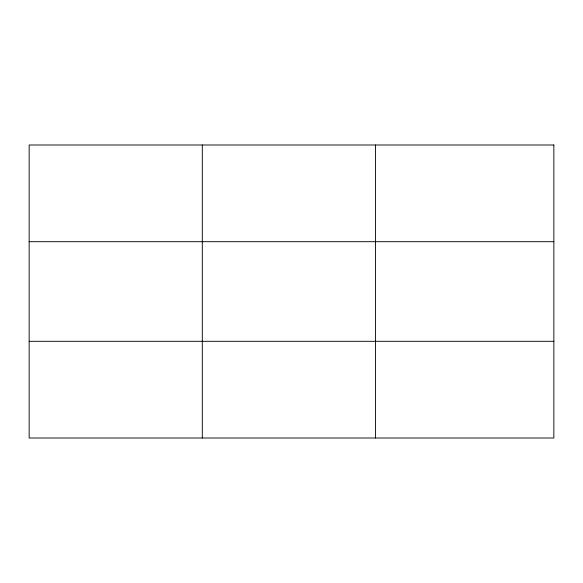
<?xml version="1.0" encoding="UTF-8"?>
<svg xmlns="http://www.w3.org/2000/svg" width="583" height="583" viewBox="0 0 583 583"><rect width="100%" height="100%" fill="white"/><g stroke="black" fill="none" stroke-linecap="round" stroke-linejoin="round"><path stroke-width="0.87" d="M202.301 144.992L202.301 438.008M375.452 144.992L375.452 438.008M29.15 241.69L553.85 241.69M29.15 341.31L553.85 341.31M553.85 144.992L553.85 438.008L29.15 438.008L29.15 144.992L553.85 144.992"/></g></svg>
